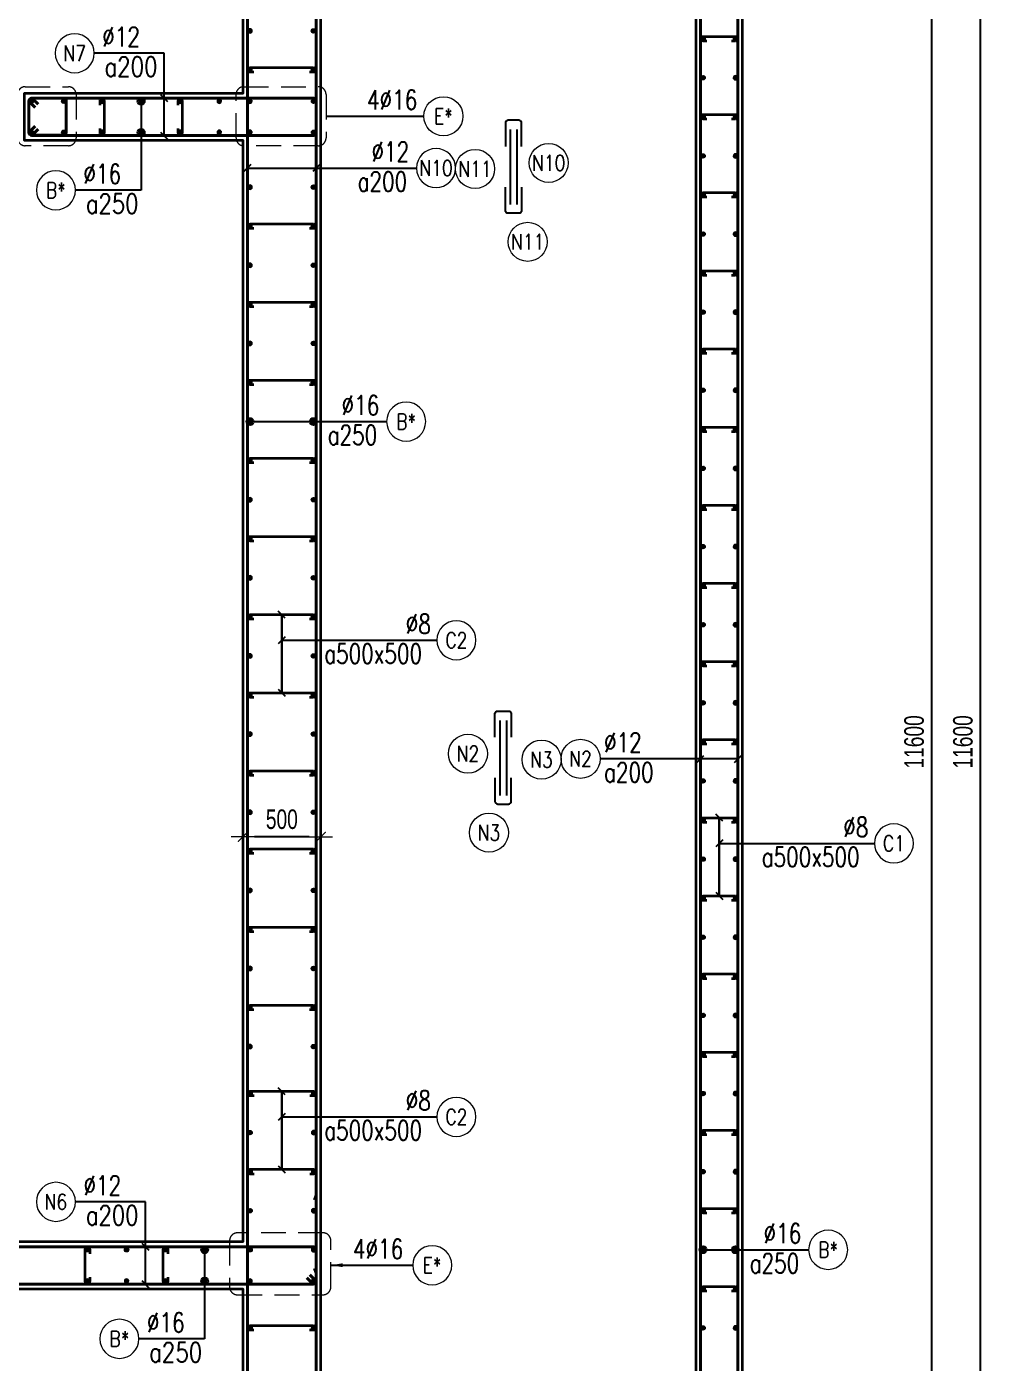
# Model space of a CAD drawing. Header units: millimetres. Extents: x 738475 to 1279438, y -34239 to 156422.
# Drawn here: x 1115494 to 1121675, y 99822 to 108375 of the extents above; entities that cross this region are included whole.
import ezdxf
from ezdxf.enums import TextEntityAlignment as Align

# ---------------------------------------------------------------- set-up
doc = ezdxf.new("R2010")
doc.units = ezdxf.units.MM
doc.header["$MEASUREMENT"] = 0
doc.linetypes.add('HIDDEN', pattern=[9.525, 6.35, -3.175])
doc.linetypes.add('HIDDEN2', pattern=[4.7625, 3.175, -1.5875])
doc.layers.get('0').update_dxf_attribs({"lineweight": 20})
doc.layers.get('Defpoints').update_dxf_attribs({"color": 151, "lineweight": 9})
doc.layers.add('Hidden', color=9, linetype='HIDDEN')
doc.layers.add('Ligature', color=1, linetype='Continuous')
for name, color, linetype, lineweight in [('KC-LEADER', 153, 'Continuous', 18), ('KC-THEP', 6, 'Continuous', 40), ('NDC_S_DIM', 1, 'Continuous', 15), ('NDC_S_HIDDEN', 8, 'HIDDEN2', 13), ('NDC_S_LEADER', 1, 'Continuous', 15), ('NDC_S_REBAR', 4, 'Continuous', 35), ('NDC_S_STIRRUP', 4, 'Continuous', 40), ('NDC_S_VN TEXT', 7, 'Continuous', 20), ('NDC_S_WALL', 6, 'Continuous', 35), ('OF_Core wall_1.2(2F)$0$NDC_S_WALL', 6, 'Continuous', 35)]:
    doc.layers.add(name, color=color, linetype=linetype, lineweight=lineweight)
doc.styles.add('NDC_DIM', font='', dxfattribs={"width": 0.75})
doc.styles.add('NDC_EN TXT', font='romans.shx', dxfattribs={"width": 0.8})
doc.styles.get('NDC_DIM').set_extended_font_data('Dotum')
doc.dimstyles.new('NDC_dim_25', dxfattribs={"dimscale": 25, "dimtxt": 2.5, "dimasz": 1.5, "dimexe": 1.5, "dimexo": 2.5, "dimgap": 1, "dimtad": 1, "dimdec": 0, "dimzin": 0, "dimdsep": 46, "dimtxsty": 'NDC_DIM', "dimblk": 'DIMMARK', "dimcen": 0.09, "dimdle": 1.2, "dimclrd": 1, "dimclre": 1, "dimclrt": 3, "dimadec": 0, "dimazin": 0, "dimtfac": 1, "dimtdec": 0, "dimtix": 1, "dimtofl": 0, "dimtmove": 0, "dimatfit": 3, "dimfxl": 6, "dimfxlon": 1, "dimtolj": 1, "dimtzin": 0, "dimarcsym": 0})
doc.dimstyles.new('NDC_dim_30', dxfattribs={"dimscale": 30, "dimtxt": 2.5, "dimasz": 1.5, "dimexe": 1.5, "dimexo": 2.5, "dimgap": 1, "dimtad": 1, "dimdec": 0, "dimzin": 0, "dimdsep": 46, "dimtxsty": 'NDC_DIM', "dimblk": 'DIMMARK', "dimcen": 0.09, "dimdle": 1.2, "dimclrd": 1, "dimclre": 1, "dimclrt": 3, "dimadec": 0, "dimazin": 0, "dimtfac": 1, "dimtdec": 0, "dimtix": 1, "dimtofl": 0, "dimtmove": 0, "dimatfit": 3, "dimfxl": 6, "dimfxlon": 1, "dimtolj": 1, "dimtzin": 0, "dimarcsym": 0})
doc.dimstyles.new('NDC_dim_50', dxfattribs={"dimscale": 50, "dimtxt": 2.5, "dimasz": 1.5, "dimexe": 1.5, "dimexo": 2.5, "dimgap": 1, "dimtad": 1, "dimdec": 0, "dimzin": 0, "dimdsep": 46, "dimtxsty": 'NDC_DIM', "dimblk": 'DIMMARK', "dimcen": 0.09, "dimdle": 1.2, "dimclrd": 1, "dimclre": 1, "dimclrt": 3, "dimadec": 0, "dimazin": 0, "dimtfac": 1, "dimtdec": 0, "dimtix": 1, "dimtofl": 0, "dimtmove": 0, "dimatfit": 3, "dimfxl": 6, "dimfxlon": 1, "dimtolj": 1, "dimtzin": 0, "dimarcsym": 0})

# ---------------------------------------------------------------- blocks, each defined once
blk = doc.blocks.new('THEP')
at = {"layer": 'KC-LEADER', "color": 6}
blk.add_circle((0, 0), 14, dxfattribs=at)
at = {"layer": 'KC-THEP'}
for p, q in [((-14, 0), (14, 0)), ((9.9, 9.9), (-9.9, -9.9)), ((-9.9, 9.9), (9.9, -9.9)), ((0, 14), (0, -14))]:
    blk.add_line(p, q, dxfattribs=at)
blk = doc.blocks.new('DIMMARK')
at = {"layer": 'NDC_S_DIM', "color": 1}
blk.add_line((-1.5, 0), (1, 0), dxfattribs=at)
at = {"layer": 'NDC_S_DIM', "color": 2, "const_width": 0.1}
blk.add_lwpolyline([(-0.42, -0.42), (0.42, 0.42)], dxfattribs=at)
blk = doc.blocks.new('*U13')
blk.add_circle((-2.5, 0), 2.5)
at = {"layer": 'NDC_S_VN TEXT', "color": 3, "style": 'NDC_EN TXT', "width": 0.75}
blk.add_attdef('DK1', (0.5, 0.85), '', height=2.5, dxfattribs=at)
at = {"layer": 'NDC_S_VN TEXT', "color": 7, "style": 'NDC_EN TXT', "width": 0.8}
blk.add_attdef('SH2', text='', height=2, dxfattribs=at).set_placement((-2.5, 0), align=Align.MIDDLE)
blk = doc.blocks.new('*U11')
blk.add_circle((-2.5, 0), 2.5)
at = {"layer": 'NDC_S_VN TEXT', "color": 3, "style": 'NDC_EN TXT', "width": 0.75}
for tag, p in [('DK1', (0.5, 0.85)), ('KC1', (0.5, -2.97))]:
    blk.add_attdef(tag, p, '', height=2.5, dxfattribs=at)
at = {"layer": 'NDC_S_VN TEXT', "color": 7, "style": 'NDC_EN TXT', "width": 0.8}
blk.add_attdef('SH2', text='', height=2, dxfattribs=at).set_placement((-2.5, 0), align=Align.MIDDLE)
blk = doc.blocks.new('*U12')
blk.add_circle((-2.5, 0), 2.5)
at = {"layer": 'NDC_S_VN TEXT', "color": 3, "style": 'NDC_EN TXT', "width": 0.75}
for tag, p in [('DK1', (0.5, 0.85)), ('KC1', (0.5, -2.97))]:
    blk.add_attdef(tag, p, '', height=2.5, dxfattribs=at)
at = {"layer": 'NDC_S_VN TEXT', "color": 7, "style": 'NDC_EN TXT', "width": 0.8}
blk.add_attdef('SH2', text='', height=2, dxfattribs=at).set_placement((-2.5, 0), align=Align.MIDDLE)
blk = doc.blocks.new('A$C7BC65A55')
at = {"layer": 'Ligature'}
for p, q in [((-15.2, 372, 0), (-15.2, 38.5, 0)), ((15.2, 372, 0), (15.2, 38.5, 0))]:
    blk.add_line(p, q, dxfattribs=at)
for points in [[(-36.2, 296.5), (-36.2, 400.9, -0.414214), (-24, 413.1), (24, 413.1, -0.414214), (36.2, 400.9), (36.2, 296.5)], [(-36.2, 116.5), (-36.2, 12.2, 0.414214), (-24, 0), (24, 0, 0.414214), (36.2, 12.2), (36.2, 116.5)]]:
    blk.add_lwpolyline(points, format="xyb", dxfattribs=at)
blk = doc.blocks.new('*U10')
blk.add_circle((2.5, 0), 2.5)
at = {"layer": 'NDC_S_VN TEXT', "color": 3, "style": 'NDC_EN TXT'}
for tag, width, p in [('DK2', 0.75, (-0.85, 0.85)), ('KC2', 0.8, (-0.85, -2.97))]:
    blk.add_attdef(tag, text='', height=2.5, dxfattribs=dict(at, width=width)).set_placement(p, align=Align.RIGHT)
at = {"layer": 'NDC_S_VN TEXT', "color": 7, "style": 'NDC_EN TXT', "width": 0.8}
blk.add_attdef('SH3', text='', height=2, dxfattribs=at).set_placement((2.5, 0), align=Align.MIDDLE)
blk = doc.blocks.new('*D1419')
at = {"layer": 'Defpoints', "color": 0, "transparency": 16777216}
for p in [(1116876.7, 103190.4), (1116876.7, 102466.3), (1117376.7, 102466.3)]:
    blk.add_point(p, dxfattribs=at)
at = {"layer": 'NDC_S_DIM', "color": 1, "lineweight": -2, "transparency": 16777216}
for p, q in [((1116876.7, 102890.4), (1116876.7, 103265.4)), ((1117376.7, 102890.4), (1117376.7, 103265.4)), ((1117301.7, 103190.4), (1116951.7, 103190.4))]:
    blk.add_line(p, q, dxfattribs=at)
at = {"layer": 'NDC_S_DIM', "color": 1, "lineweight": -2, "transparency": 16777216, "xscale": 75, "yscale": 75, "zscale": 75, "rotation": 180}
blk.add_blockref('DIMMARK', (1116876.7, 103190.4), dxfattribs=at)
at = {"layer": 'NDC_S_DIM', "color": 1, "lineweight": -2, "transparency": 16777216, "xscale": 75, "yscale": 75, "zscale": 75}
blk.add_blockref('DIMMARK', (1117376.7, 103190.4), dxfattribs=at)
at = {"layer": 'NDC_S_DIM', "color": 3, "transparency": 16777216, "insert": (1117126.7, 103303), "char_height": 125, "attachment_point": 5, "style": 'NDC_DIM'}
blk.add_mtext('\\A1;500', dxfattribs=at)
blk = doc.blocks.new('*U9')
blk.add_circle((2.5, 0), 2.5)
at = {"layer": 'NDC_S_VN TEXT', "color": 3, "style": 'NDC_EN TXT', "width": 0.75}
blk.add_attdef('DK2', text='', height=2.5, dxfattribs=at).set_placement((-0.85, 0.85), align=Align.RIGHT)
at = {"layer": 'NDC_S_VN TEXT', "color": 7, "style": 'NDC_EN TXT', "width": 0.8}
blk.add_attdef('SH3', text='', height=2, dxfattribs=at).set_placement((2.5, 0), align=Align.MIDDLE)
blk = doc.blocks.new('*U1411')
at = {"layer": 'NDC_S_REBAR'}
blk.add_lwpolyline([(-15, -75), (-15, -100, 1), (15, -100), (15, 100, 1), (-15, 100), (-15, 75)], format="xyb", dxfattribs=at)
blk = doc.blocks.new('*U1418')
at = {"layer": 'NDC_S_HIDDEN', "color": 0, "linetype": 'ByBlock', "lineweight": -2, "transparency": 16777216}
for p in [(0, 0), (500, 0)]:
    blk.add_blockref('*U1411', p, dxfattribs=at)
blk = doc.blocks.new('*D1445')
at = {"layer": 'Defpoints', "color": 0, "transparency": 16777216}
for p in [(1120076.5, 109598.4), (1121287.3, 109598.4), (1120076.5, 97998.4)]:
    blk.add_point(p, dxfattribs=at)
at = {"layer": 'NDC_S_DIM', "color": 1, "lineweight": -2, "transparency": 16777216}
for p, q in [((1120987.3, 109598.4), (1121362.3, 109598.4)), ((1121287.3, 98073.4), (1121287.3, 109523.4)), ((1120987.3, 97998.4), (1121362.3, 97998.4))]:
    blk.add_line(p, q, dxfattribs=at)
at = {"layer": 'NDC_S_DIM', "color": 1, "lineweight": -2, "transparency": 16777216, "xscale": 75, "yscale": 75, "zscale": 75}
for p, rotation in [((1121287.3, 109598.4), 90), ((1121287.3, 97998.4), 270)]:
    blk.add_blockref('DIMMARK', p, dxfattribs=dict(at, rotation=rotation))
at = {"layer": 'NDC_S_DIM', "color": 3, "transparency": 16777216, "insert": (1121174.7, 103798.4), "char_height": 125, "attachment_point": 5, "rotation": 90, "style": 'NDC_DIM'}
blk.add_mtext('\\A1;11600', dxfattribs=at)
blk = doc.blocks.new('*D1448')
at = {"layer": 'Defpoints', "color": 0, "ltscale": 200, "transparency": 16777216}
for p in [(1120076.5, 109598.4), (1121599.9, 109598.4), (1120076.5, 97998.6)]:
    blk.add_point(p, dxfattribs=at)
at = {"layer": 'NDC_S_DIM', "color": 1, "lineweight": -2, "ltscale": 200, "transparency": 16777216}
for p, q in [((1121299.9, 109598.4), (1121674.9, 109598.4)), ((1121599.9, 98073.6), (1121599.9, 109523.4)), ((1121299.9, 97998.6), (1121674.9, 97998.6))]:
    blk.add_line(p, q, dxfattribs=at)
at = {"layer": 'NDC_S_DIM', "color": 1, "lineweight": -2, "ltscale": 200, "transparency": 16777216, "xscale": 75, "yscale": 75, "zscale": 75}
for p, rotation in [((1121599.9, 109598.4), 90), ((1121599.9, 97998.6), 270)]:
    blk.add_blockref('DIMMARK', p, dxfattribs=dict(at, rotation=rotation))
at = {"layer": 'NDC_S_DIM', "color": 3, "ltscale": 200, "transparency": 16777216, "insert": (1121487.3, 103798.5), "char_height": 125, "attachment_point": 5, "rotation": 90, "style": 'NDC_DIM'}
blk.add_mtext('\\A1;11600', dxfattribs=at)

msp = doc.modelspace()

# ---------------------------------------------------------------- linework, layer by layer
for centre in [(1118835.023, 107503.361), (1118364.054, 107465.201), (1118700.575, 106998.358), (1118318.424, 103723.029), (1118789.393, 103684.869), (1118452.872, 103218.026)]:
    msp.add_circle(centre, 125)
at = {"layer": 'NDC_S_HIDDEN', "ltscale": 50}
for points in [[(1115484.248, 107991.006), (1115760.091, 107991.006, -0.41421356), (1115810.091, 107941.006), (1115810.091, 107663.457, -0.41421356), (1115760.091, 107613.457), (1115484.248, 107613.457, -0.41421356), (1115434.248, 107663.457), (1115434.248, 107941.006, -0.41421356)], [(1116883.449, 107991.006), (1117360.091, 107991.006, -0.41421356), (1117410.091, 107941.006), (1117410.091, 107663.457, -0.41421356), (1117360.091, 107613.457), (1116883.449, 107613.457, -0.41421356), (1116833.449, 107663.457), (1116833.449, 107941.006, -0.41421356)], [(1117390.507, 100656.754), (1116842.408, 100656.754, 0.41421356), (1116792.408, 100606.754), (1116792.408, 100310.634, 0.41421356), (1116842.408, 100260.634), (1117390.507, 100260.634, 0.41421356), (1117440.507, 100310.634), (1117440.507, 100606.754, 0.41421356)]]:
    msp.add_lwpolyline(points, format="xyb", close=True, dxfattribs=at)
at = {"layer": 'NDC_S_REBAR'}
for points in [[(1119848.212, 108283.363), (1119823.212, 108283.363, -1), (1119823.212, 108313.363), (1120030.236, 108313.363, -1), (1120030.236, 108283.363), (1120005.236, 108283.363)], [(1116948.212, 108083.363), (1116923.212, 108083.363, -1), (1116923.212, 108113.363), (1117328.68, 108113.363, -1), (1117328.68, 108083.363), (1117303.68, 108083.363)], [(1119848.212, 107783.363), (1119823.212, 107783.363, -1), (1119823.212, 107813.363), (1120030.236, 107813.363, -1), (1120030.236, 107783.363), (1120005.236, 107783.363)], [(1119848.212, 107283.363), (1119823.212, 107283.363, -1), (1119823.212, 107313.363), (1120030.236, 107313.363, -1), (1120030.236, 107283.363), (1120005.236, 107283.363)], [(1116948.212, 107083.363), (1116923.212, 107083.363, -1), (1116923.212, 107113.363), (1117328.68, 107113.363, -1), (1117328.68, 107083.363), (1117303.68, 107083.363)], [(1119848.212, 106783.363), (1119823.212, 106783.363, -1), (1119823.212, 106813.363), (1120030.236, 106813.363, -1), (1120030.236, 106783.363), (1120005.236, 106783.363)], [(1116948.212, 106583.363), (1116923.212, 106583.363, -1), (1116923.212, 106613.363), (1117328.68, 106613.363, -1), (1117328.68, 106583.363), (1117303.68, 106583.363)], [(1119848.212, 106283.363), (1119823.212, 106283.363, -1), (1119823.212, 106313.363), (1120030.236, 106313.363, -1), (1120030.236, 106283.363), (1120005.236, 106283.363)], [(1116948.212, 106083.363), (1116923.212, 106083.363, -1), (1116923.212, 106113.363), (1117328.68, 106113.363, -1), (1117328.68, 106083.363), (1117303.68, 106083.363)], [(1119848.212, 105783.363), (1119823.212, 105783.363, -1), (1119823.212, 105813.363), (1120030.236, 105813.363, -1), (1120030.236, 105783.363), (1120005.236, 105783.363)], [(1116948.212, 105583.363), (1116923.212, 105583.363, -1), (1116923.212, 105613.363), (1117328.68, 105613.363, -1), (1117328.68, 105583.363), (1117303.68, 105583.363)], [(1119848.212, 105283.363), (1119823.212, 105283.363, -1), (1119823.212, 105313.363), (1120030.236, 105313.363, -1), (1120030.236, 105283.363), (1120005.236, 105283.363)], [(1116948.212, 105083.363), (1116923.212, 105083.363, -1), (1116923.212, 105113.363), (1117328.68, 105113.363, -1), (1117328.68, 105083.363), (1117303.68, 105083.363)], [(1119848.212, 104783.363), (1119823.212, 104783.363, -1), (1119823.212, 104813.363), (1120030.236, 104813.363, -1), (1120030.236, 104783.363), (1120005.236, 104783.363)], [(1116948.212, 104583.363), (1116923.212, 104583.363, -1), (1116923.212, 104613.363), (1117328.68, 104613.363, -1), (1117328.68, 104583.363), (1117303.68, 104583.363)], [(1119848.212, 104283.363), (1119823.212, 104283.363, -1), (1119823.212, 104313.363), (1120030.236, 104313.363, -1), (1120030.236, 104283.363), (1120005.236, 104283.363)], [(1116948.212, 104083.363), (1116923.212, 104083.363, -1), (1116923.212, 104113.363), (1117328.68, 104113.363, -1), (1117328.68, 104083.363), (1117303.68, 104083.363)], [(1119848.212, 103783.363), (1119823.212, 103783.363, -1), (1119823.212, 103813.363), (1120030.236, 103813.363, -1), (1120030.236, 103783.363), (1120005.236, 103783.363)], [(1116948.212, 103583.363), (1116923.212, 103583.363, -1), (1116923.212, 103613.363), (1117328.68, 103613.363, -1), (1117328.68, 103583.363), (1117303.68, 103583.363)], [(1119848.212, 103283.363), (1119823.212, 103283.363, -1), (1119823.212, 103313.363), (1120030.236, 103313.363, -1), (1120030.236, 103283.363), (1120005.236, 103283.363)], [(1116948.212, 103083.363), (1116923.212, 103083.363, -1), (1116923.212, 103113.363), (1117328.68, 103113.363, -1), (1117328.68, 103083.363), (1117303.68, 103083.363)], [(1119848.212, 102783.363), (1119823.212, 102783.363, -1), (1119823.212, 102813.363), (1120030.236, 102813.363, -1), (1120030.236, 102783.363), (1120005.236, 102783.363)], [(1116948.212, 102583.363), (1116923.212, 102583.363, -1), (1116923.212, 102613.363), (1117328.68, 102613.363, -1), (1117328.68, 102583.363), (1117303.68, 102583.363)], [(1119848.212, 102283.363), (1119823.212, 102283.363, -1), (1119823.212, 102313.363), (1120030.236, 102313.363, -1), (1120030.236, 102283.363), (1120005.236, 102283.363)], [(1116948.212, 102083.363), (1116923.212, 102083.363, -1), (1116923.212, 102113.363), (1117328.68, 102113.363, -1), (1117328.68, 102083.363), (1117303.68, 102083.363)], [(1119848.212, 101783.363), (1119823.212, 101783.363, -1), (1119823.212, 101813.363), (1120030.236, 101813.363, -1), (1120030.236, 101783.363), (1120005.236, 101783.363)], [(1116949.767, 101533.363), (1116924.767, 101533.363, -1), (1116924.767, 101563.363), (1117330.236, 101563.363, -1), (1117330.236, 101533.363), (1117305.236, 101533.363)], [(1119848.212, 101283.363), (1119823.212, 101283.363, -1), (1119823.212, 101313.363), (1120030.236, 101313.363, -1), (1120030.236, 101283.363), (1120005.236, 101283.363)], [(1116949.767, 101033.363), (1116924.767, 101033.363, -1), (1116924.767, 101063.363), (1117330.236, 101063.363, -1), (1117330.236, 101033.363), (1117305.236, 101033.363)], [(1119848.212, 100783.363), (1119823.212, 100783.363, -1), (1119823.212, 100813.363), (1120030.236, 100813.363, -1), (1120030.236, 100783.363), (1120005.236, 100783.363)], [(1115897.642, 100373.363), (1115897.642, 100348.363, -1), (1115867.642, 100348.363), (1115867.642, 100548.363, -1), (1115897.642, 100548.363), (1115897.642, 100523.363)], [(1116397.642, 100373.363), (1116397.642, 100348.363, -1), (1116367.642, 100348.363), (1116367.642, 100548.363, -1), (1116397.642, 100548.363), (1116397.642, 100523.363)], [(1119848.212, 100283.363), (1119823.212, 100283.363, -1), (1119823.212, 100313.363), (1120030.236, 100313.363, -1), (1120030.236, 100283.363), (1120005.236, 100283.363)], [(1116948.212, 100033.363), (1116923.212, 100033.363, -1), (1116923.212, 100063.363), (1117328.68, 100063.363, -1), (1117328.68, 100033.363), (1117303.68, 100033.363)]]:
    msp.add_lwpolyline(points, format="xyb", dxfattribs=at)
at = {"layer": 'NDC_S_STIRRUP'}
for points in [[(1117336.724, 100429.714), (1117346.724, 100399.714), (1117346.724, 109948.363, 0.41421356), (1117326.724, 109968.363), (1116926.724, 109968.363, 0.41421356), (1116906.724, 109948.363), (1116906.724, 106699.038), (1116906.724, 106699.038)], [(1120006.724, 97688.363), (1120046.724, 97648.363, -0.41421356), (1120026.724, 97628.363), (1119826.724, 97628.363, -0.41421356), (1119806.724, 97648.363), (1119806.724, 109948.363, -0.41421356), (1119826.724, 109968.363), (1120026.724, 109968.363, -0.41421356), (1120046.724, 109948.363), (1120046.724, 97648.363, -0.41421356), (1120026.724, 97628.363), (1119986.724, 97668.363)], [(1115566.724, 107718.363), (1115526.724, 107678.363, -0.41421356), (1115506.724, 107698.363), (1115506.724, 107898.363, -0.41421356), (1115526.724, 107918.363), (1117326.724, 107918.363, -0.41421356), (1117346.724, 107898.363), (1117346.724, 107698.363, -0.41435759), (1117326.724, 107678.363), (1115526.724, 107678.363, -0.41421356), (1115506.724, 107698.363), (1115546.724, 107738.363)], [(1115546.724, 107858.363), (1115506.724, 107898.363, -0.41421356), (1115526.724, 107918.363), (1115726.724, 107918.363, -0.41421356), (1115746.724, 107898.363), (1115746.724, 107700.577, -0.41421356), (1115726.724, 107680.577), (1115526.724, 107680.577, -0.41421356), (1115506.724, 107700.577), (1115506.724, 107898.363, -0.41421356), (1115526.724, 107918.363), (1115566.724, 107878.363)], [(1116906.724, 107198.363), (1116906.724, 107198.363), (1116906.724, 97648.363, 0.41421356), (1116926.724, 97628.363), (1117326.724, 97628.363, 0.41421356), (1117346.724, 97648.363), (1117346.724, 100899.038), (1117336.724, 100869.038)], [(1117286.724, 100368.363), (1117326.724, 100328.363, 0.41421356), (1117346.724, 100348.363), (1117346.724, 100548.363, 0.41421356), (1117326.724, 100568.363), (1113825.924, 100568.363, 0.41421356), (1113805.924, 100548.363), (1113805.924, 100348.363, 0.41435759), (1113825.924, 100328.363), (1117326.724, 100328.363, 0.41421356), (1117346.724, 100348.363), (1117306.724, 100388.363)]]:
    msp.add_lwpolyline(points, format="xyb", dxfattribs=at)
at = {"layer": 'NDC_S_WALL'}
for points in [[(1116876.724, 109498.363), (1116876.724, 107948.363), (1115476.724, 107948.363), (1115476.724, 107648.363), (1116876.724, 107648.363), (1116876.724, 100598.363), (1114076.724, 100598.363), (1114076.724, 109998.363)], [(1119776.724, 109698.363), (1119776.724, 97898.363), (1119126.724, 97898.363), (1119126.724, 97598.363), (1120076.724, 97598.363), (1120076.724, 109998.363)], [(1114076.724, 100298.363), (1116876.724, 100298.363), (1116876.724, 98098.363), (1115877.894, 98098.363), (1115877.894, 97598.363), (1118026.724, 97598.363), (1118026.724, 97898.363), (1117376.724, 97898.363), (1117376.724, 109698.363)]]:
    msp.add_lwpolyline(points, dxfattribs=at)
at = {"layer": 'OF_Core wall_1.2(2F)$0$NDC_S_WALL', "ltscale": 200}
msp.add_line((1116876.724, 107948.363), (1116876.724, 107948.363), dxfattribs=at)
for points in [[(1116876.724, 107648.363), (1116876.724, 107648.363)], [(1116876.724, 100598.363), (1116876.724, 100598.363)]]:
    msp.add_lwpolyline(points, dxfattribs=at)

# ---------------------------------------------------------------- block references
at = {"layer": 'Hidden', "yscale": 1.44, "zscale": 1.44}
for p, xscale in [((1118609.943, 107181.08, 0.03), -1.44), ((1118543.504, 103400.748, 0.03), 1.44)]:
    msp.add_blockref('A$C7BC65A55', p, dxfattribs=dict(at, xscale=xscale))
at = {"layer": 'KC-THEP', "xscale": -1}
for p, rotation in [((1116923.212, 108348.363), 350.3314355636191), ((1120030.236, 108298.363), 170.331435563619), ((1116923.212, 108098.363), 350.3314355636191), ((1120030.236, 108048.363), 170.331435563619), ((1115523.212, 107897.937), 350.3314355636191), ((1115975.924, 107898.363), 350.3314355636191), ((1116225.924, 107898.363), 350.3314355636191), ((1116475.924, 107898.363), 350.3314355636191), ((1116725.924, 107898.363), 350.3314355636191), ((1116922.412, 107897.937), 350.3314355636191), ((1120030.236, 107798.363), 170.331435563619), ((1115523.212, 107699.347), 350.3314355636191), ((1115975.924, 107699.774), 350.3314355636191), ((1116225.924, 107699.774), 350.3314355636191), ((1116475.924, 107699.774), 350.3314355636191), ((1116725.924, 107699.774), 350.3314355636191), ((1116922.412, 107699.347), 350.3314355636191), ((1120030.236, 107548.363), 170.331435563619), ((1116923.212, 107348.363), 350.3314355636191), ((1120030.236, 107298.363), 170.331435563619), ((1116923.212, 107098.363), 350.3314355636191), ((1120030.236, 107048.363), 170.331435563619), ((1116923.212, 106848.363), 350.3314355636191), ((1120030.236, 106798.363), 170.331435563619), ((1116923.212, 106598.363), 350.3314355636191), ((1120030.236, 106548.363), 170.331435563619), ((1116923.212, 106348.363), 350.3314355636191), ((1120030.236, 106298.363), 170.331435563619), ((1116923.212, 106098.363), 350.3314355636191), ((1120030.236, 106048.363), 170.331435563619), ((1116923.212, 105848.363), 350.3314355636191), ((1120030.236, 105798.363), 170.331435563619), ((1116923.212, 105598.363), 350.3314355636191), ((1120030.236, 105548.363), 170.331435563619), ((1116923.212, 105348.363), 350.3314355636191), ((1120030.236, 105298.363), 170.331435563619), ((1116923.212, 105098.363), 350.3314355636191), ((1120030.236, 105048.363), 170.331435563619), ((1116923.212, 104848.363), 350.3314355636191), ((1120030.236, 104798.363), 170.331435563619), ((1116923.212, 104598.363), 350.3314355636191), ((1120030.236, 104548.363), 170.331435563619), ((1116923.212, 104348.363), 350.3314355636191), ((1120030.236, 104298.363), 170.331435563619), ((1116923.212, 104098.363), 350.3314355636191), ((1120030.236, 104048.363), 170.331435563619), ((1116923.212, 103848.363), 350.3314355636191), ((1120030.236, 103798.363), 170.331435563619), ((1116923.212, 103598.363), 350.3314355636191), ((1120030.236, 103548.363), 170.331435563619), ((1116923.212, 103348.363), 350.3314355636191), ((1120030.236, 103298.363), 170.331435563619), ((1116923.212, 103098.363), 350.3314355636191), ((1120030.236, 103048.363), 170.331435563619), ((1116923.212, 102848.363), 350.3314355636191), ((1120030.236, 102798.363), 170.331435563619), ((1116923.212, 102598.363), 350.3314355636191), ((1120030.236, 102548.363), 170.331435563619), ((1116923.212, 102348.363), 350.3314355636191), ((1120030.236, 102298.363), 170.331435563619), ((1116923.212, 102098.363), 350.3314355636191), ((1120030.236, 102048.363), 170.331435563619), ((1116923.212, 101848.363), 350.3314355636191), ((1120030.236, 101798.363), 170.331435563619), ((1117330.236, 101548.363), 170.331435563619), ((1120030.236, 101548.363), 170.331435563619), ((1117330.236, 101298.363), 170.331435563619), ((1120030.236, 101298.363), 170.331435563619), ((1117330.236, 101048.363), 170.331435563619), ((1120030.236, 101048.363), 170.331435563619), ((1117330.236, 100798.363), 170.331435563619), ((1120030.236, 100798.363), 170.331435563619), ((1117330.236, 100548.363), 170.331435563619), ((1120030.236, 100548.363), 170.331435563619), ((1115882.642, 100348.363), 350.3314355636191), ((1116132.642, 100348.363), 350.3314355636191), ((1116382.642, 100348.363), 350.3314355636191), ((1116632.642, 100348.363), 350.3314355636191), ((1116923.212, 100348.363), 350.3314355636191), ((1120030.236, 100298.363), 170.331435563619), ((1117328.68, 100048.363), 170.331435563619), ((1120030.236, 100048.363), 170.331435563619)]:
    msp.add_blockref('THEP', p, dxfattribs=dict(at, rotation=rotation))
at = {"layer": 'KC-THEP'}
for p, rotation in [((1117328.68, 108348.363), 9.66856443638085), ((1119823.212, 108298.363), 189.6685644363809), ((1117328.68, 108098.363), 9.66856443638085), ((1119823.212, 108048.363), 189.6685644363809), ((1115730.236, 107897.937), 9.668564436380926), ((1117330.236, 107897.937), 9.668564436380926), ((1119823.212, 107798.363), 189.6685644363809), ((1115730.236, 107699.347), 9.668564436380926), ((1117330.236, 107699.347), 9.668564436380926), ((1119823.212, 107548.363), 189.6685644363809), ((1117328.68, 107348.363), 9.66856443638085), ((1119823.212, 107298.363), 189.6685644363809), ((1117328.68, 107098.363), 9.66856443638085), ((1119823.212, 107048.363), 189.6685644363809), ((1117328.68, 106848.363), 9.66856443638085), ((1119823.212, 106798.363), 189.6685644363809), ((1117328.68, 106598.363), 9.66856443638085), ((1119823.212, 106548.363), 189.6685644363809), ((1117328.68, 106348.363), 9.66856443638085), ((1119823.212, 106298.363), 189.6685644363809), ((1117328.68, 106098.363), 9.66856443638085), ((1119823.212, 106048.363), 189.6685644363809), ((1117328.68, 105848.363), 9.66856443638085), ((1119823.212, 105798.363), 189.6685644363809), ((1117328.68, 105598.363), 9.66856443638085), ((1119823.212, 105548.363), 189.6685644363809), ((1117328.68, 105348.363), 9.66856443638085), ((1119823.212, 105298.363), 189.6685644363809), ((1117328.68, 105098.363), 9.66856443638085), ((1119823.212, 105048.363), 189.6685644363809), ((1117328.68, 104848.363), 9.66856443638085), ((1119823.212, 104798.363), 189.6685644363809), ((1117328.68, 104598.363), 9.66856443638085), ((1119823.212, 104548.363), 189.6685644363809), ((1117328.68, 104348.363), 9.66856443638085), ((1119823.212, 104298.363), 189.6685644363809), ((1117328.68, 104098.363), 9.66856443638085), ((1119823.212, 104048.363), 189.6685644363809), ((1117328.68, 103848.363), 9.66856443638085), ((1119823.212, 103798.363), 189.6685644363809), ((1117328.68, 103598.363), 9.66856443638085), ((1119823.212, 103548.363), 189.6685644363809), ((1117328.68, 103348.363), 9.66856443638085), ((1119823.212, 103298.363), 189.6685644363809), ((1117328.68, 103098.363), 9.66856443638085), ((1119823.212, 103048.363), 189.6685644363809), ((1117328.68, 102848.363), 9.66856443638085), ((1119823.212, 102798.363), 189.6685644363809), ((1117328.68, 102598.363), 9.66856443638085), ((1119823.212, 102548.363), 189.6685644363809), ((1117328.68, 102348.363), 9.66856443638085), ((1119823.212, 102298.363), 189.6685644363809), ((1117328.68, 102098.363), 9.66856443638085), ((1119823.212, 102048.363), 189.6685644363809), ((1117328.68, 101848.363), 9.66856443638085), ((1119823.212, 101798.363), 189.6685644363809), ((1116923.212, 101548.363), 189.6685644363809), ((1119823.212, 101548.363), 189.6685644363809), ((1116923.212, 101298.363), 189.6685644363809), ((1119823.212, 101298.363), 189.6685644363809), ((1116923.212, 101048.363), 189.6685644363809), ((1119823.212, 101048.363), 189.6685644363809), ((1116923.212, 100798.363), 189.6685644363809), ((1119823.212, 100798.363), 189.6685644363809), ((1115882.642, 100548.363), 189.6685644363809), ((1116132.642, 100548.363), 189.6685644363809), ((1116382.642, 100548.363), 189.6685644363809), ((1116632.642, 100548.363), 189.6685644363809), ((1116923.212, 100548.363), 189.6685644363809), ((1119823.212, 100548.363), 189.6685644363809), ((1117330.236, 100348.363), 9.66856443638095), ((1119823.212, 100298.363), 189.6685644363809), ((1116923.212, 100048.363), 189.6685644363809), ((1119823.212, 100048.363), 189.6685644363809)]:
    msp.add_blockref('THEP', p, dxfattribs=dict(at, rotation=rotation))
at = {"layer": 'NDC_S_HIDDEN'}
msp.add_blockref('*U1418', (1115975.924, 107798.363), dxfattribs=at)
at = {"layer": 'NDC_S_VN TEXT'}
ref = msp.add_blockref('*U10', (1115925.821, 108205.211), dxfattribs=dict(at, xscale=-50, yscale=50, zscale=50))
ref.add_attrib('SH3', 'N7', dxfattribs={"color": 7, "height": 100, "style": 'NDC_EN TXT', "width": 0.8}).set_placement((1115800.821, 108205.211), align=Align.MIDDLE)
ref.add_attrib('DK2', '%%C12', dxfattribs={"color": 3, "height": 125, "style": 'NDC_EN TXT', "width": 0.75}).set_placement((1116218.321, 108247.486), align=Align.RIGHT)
ref.add_attrib('KC2', 'a200', dxfattribs={"color": 3, "height": 125, "style": 'NDC_EN TXT', "width": 0.8}).set_placement((1116330.226, 108056.584), align=Align.RIGHT)
at = {"layer": 'NDC_S_VN TEXT', "xscale": 50, "yscale": 50, "zscale": 50}
for name, p, values in [('*U9', (1118036.319, 107802.232), {'SH3': 'E*', 'DK2': '4%%C16'}), ('*U11', (1119164.336, 103690.037), {'SH2': 'N2', 'DK1': '%%C12', 'KC1': 'a200'})]:
    msp.add_blockref(name, p, dxfattribs=at).add_auto_attribs(values)
at = {"layer": 'NDC_S_VN TEXT'}
ref = msp.add_blockref('*U11', (1117989.111, 107470.369), dxfattribs=dict(at, xscale=-50, yscale=50, zscale=50))
ref.add_attrib('SH2', 'N10', dxfattribs={"color": 7, "height": 100, "style": 'NDC_EN TXT', "width": 0.8}).set_placement((1118114.111, 107470.369), align=Align.MIDDLE)
ref.add_attrib('DK1', '%%C12', (1117700.719, 107512.645), dxfattribs={"color": 3, "height": 125, "style": 'NDC_EN TXT', "width": 0.75})
ref.add_attrib('KC1', 'a200', (1117611.433, 107321.742), dxfattribs={"color": 3, "height": 125, "style": 'NDC_EN TXT', "width": 0.75})
ref = msp.add_blockref('*U10', (1115805.312, 107328.651), dxfattribs=dict(at, xscale=-50, yscale=50, zscale=50))
ref.add_attrib('SH3', 'B*', dxfattribs={"color": 7, "height": 100, "style": 'NDC_EN TXT', "width": 0.8}).set_placement((1115680.312, 107328.651), align=Align.MIDDLE)
ref.add_attrib('DK2', '%%C16', dxfattribs={"color": 3, "height": 125, "style": 'NDC_EN TXT', "width": 0.75}).set_placement((1116097.812, 107370.926), align=Align.RIGHT)
ref.add_attrib('KC2', 'a250', dxfattribs={"color": 3, "height": 125, "style": 'NDC_EN TXT', "width": 0.8}).set_placement((1116209.717, 107180.023), align=Align.RIGHT)
ref = msp.add_blockref('*U11', (1117797.627, 105848.363), dxfattribs=dict(at, xscale=-50, yscale=50, zscale=50))
ref.add_attrib('SH2', 'B*', dxfattribs={"color": 7, "height": 100, "style": 'NDC_EN TXT', "width": 0.8}).set_placement((1117922.627, 105848.363), align=Align.MIDDLE)
ref.add_attrib('DK1', '%%C16', (1117509.234, 105890.638), dxfattribs={"color": 3, "height": 125, "style": 'NDC_EN TXT', "width": 0.75})
ref.add_attrib('KC1', 'a250', (1117419.949, 105699.736), dxfattribs={"color": 3, "height": 125, "style": 'NDC_EN TXT', "width": 0.75})
ref = msp.add_blockref('*U12', (1118119.259, 104449.001), dxfattribs=dict(at, xscale=-50, yscale=50, zscale=50))
ref.add_attrib('SH2', 'C2', dxfattribs={"color": 7, "height": 100, "style": 'NDC_EN TXT', "width": 0.8}).set_placement((1118244.259, 104449.001), align=Align.MIDDLE)
ref.add_attrib('DK1', '%%c8', (1117920.152, 104491.277), dxfattribs={"color": 3, "height": 125, "style": 'NDC_EN TXT', "width": 0.75})
ref.add_attrib('KC1', 'a500x500', (1117397.831, 104300.374), dxfattribs={"color": 3, "height": 125, "style": 'NDC_EN TXT', "width": 0.75})
ref = msp.add_blockref('*U12', (1120920.037, 103149.001), dxfattribs=dict(at, xscale=-50, yscale=50, zscale=50))
ref.add_attrib('SH2', 'C1', dxfattribs={"color": 7, "height": 100, "style": 'NDC_EN TXT', "width": 0.8}).set_placement((1121045.037, 103149.001), align=Align.MIDDLE)
ref.add_attrib('DK1', '%%c8', (1120720.93, 103191.277), dxfattribs={"color": 3, "height": 125, "style": 'NDC_EN TXT', "width": 0.75})
ref.add_attrib('KC1', 'a500x500', (1120198.608, 103000.374), dxfattribs={"color": 3, "height": 125, "style": 'NDC_EN TXT', "width": 0.75})
ref = msp.add_blockref('*U12', (1118119.259, 101399.001), dxfattribs=dict(at, xscale=-50, yscale=50, zscale=50))
ref.add_attrib('SH2', 'C2', dxfattribs={"color": 7, "height": 100, "style": 'NDC_EN TXT', "width": 0.8}).set_placement((1118244.259, 101399.001), align=Align.MIDDLE)
ref.add_attrib('DK1', '%%c8', (1117920.152, 101441.277), dxfattribs={"color": 3, "height": 125, "style": 'NDC_EN TXT', "width": 0.75})
ref.add_attrib('KC1', 'a500x500', (1117397.831, 101250.374), dxfattribs={"color": 3, "height": 125, "style": 'NDC_EN TXT', "width": 0.75})
ref = msp.add_blockref('*U10', (1115805.645, 100855.211), dxfattribs=dict(at, xscale=-50, yscale=50, zscale=50))
ref.add_attrib('SH3', 'N6', dxfattribs={"color": 7, "height": 100, "style": 'NDC_EN TXT', "width": 0.8}).set_placement((1115680.645, 100855.211), align=Align.MIDDLE)
ref.add_attrib('DK2', '%%C12', dxfattribs={"color": 3, "height": 125, "style": 'NDC_EN TXT', "width": 0.75}).set_placement((1116098.145, 100897.486), align=Align.RIGHT)
ref.add_attrib('KC2', 'a200', dxfattribs={"color": 3, "height": 125, "style": 'NDC_EN TXT', "width": 0.8}).set_placement((1116210.049, 100706.584), align=Align.RIGHT)
ref = msp.add_blockref('*U11', (1120499.183, 100548.363), dxfattribs=dict(at, xscale=-50, yscale=50, zscale=50))
ref.add_attrib('SH2', 'B*', dxfattribs={"color": 7, "height": 100, "style": 'NDC_EN TXT', "width": 0.8}).set_placement((1120624.183, 100548.363), align=Align.MIDDLE)
ref.add_attrib('DK1', '%%C16', (1120210.79, 100590.638), dxfattribs={"color": 3, "height": 125, "style": 'NDC_EN TXT', "width": 0.75})
ref.add_attrib('KC1', 'a250', (1120121.504, 100399.736), dxfattribs={"color": 3, "height": 125, "style": 'NDC_EN TXT', "width": 0.75})
ref = msp.add_blockref('*U13', (1117964.42, 100449.61), dxfattribs=dict(at, xscale=-50, yscale=50, zscale=50))
ref.add_attrib('SH2', 'E*', dxfattribs={"color": 7, "height": 100, "style": 'NDC_EN TXT', "width": 0.8}).set_placement((1118089.42, 100449.61), align=Align.MIDDLE)
ref.add_attrib('DK1', '4%%C16', (1117582.277, 100491.885), dxfattribs={"color": 3, "height": 125, "style": 'NDC_EN TXT', "width": 0.75})
ref = msp.add_blockref('*U10', (1116212.031, 99978.651), dxfattribs=dict(at, xscale=-50, yscale=50, zscale=50))
ref.add_attrib('SH3', 'B*', dxfattribs={"color": 7, "height": 100, "style": 'NDC_EN TXT', "width": 0.8}).set_placement((1116087.031, 99978.651), align=Align.MIDDLE)
ref.add_attrib('DK2', '%%C16', dxfattribs={"color": 3, "height": 125, "style": 'NDC_EN TXT', "width": 0.75}).set_placement((1116504.531, 100020.926), align=Align.RIGHT)
ref.add_attrib('KC2', 'a250', dxfattribs={"color": 3, "height": 125, "style": 'NDC_EN TXT', "width": 0.8}).set_placement((1116616.435, 99830.023), align=Align.RIGHT)

# ---------------------------------------------------------------- texts
at = {"layer": 'NDC_S_VN TEXT', "color": 7, "style": 'NDC_EN TXT', "width": 0.8}
for tag, p in [('N11', (1118364.054, 107465.201)), ('N10', (1118835.023, 107503.361)), ('N11', (1118700.575, 106998.358)), ('N2', (1118318.424, 103723.029)), ('N3', (1118789.393, 103684.869)), ('N3', (1118452.872, 103218.026))]:
    msp.add_attdef(tag, text='3', height=100, dxfattribs=at).set_placement(p, align=Align.MIDDLE)

# ---------------------------------------------------------------- dimensions: what is measured, and where the dimension line sits
at = {"layer": 'NDC_S_DIM'}
for base, p1, p2, angle, picture, middle in [((1121287.273, 109598.363), (1120076.523, 97998.363), (1120076.523, 109598.363), 90, '*D1445', (1121174.688, 103798.363)), ((1116876.724, 103190.397), (1117376.724, 102466.287), (1116876.724, 102466.287), 180, '*D1419', (1117126.724, 103302.982))]:
    dim = msp.add_linear_dim(base=base, p1=p1, p2=p2, angle=angle, dimstyle='NDC_dim_50', override={"dimtmove": 1}, dxfattribs=at)
    dim.commit()
    dim.dimension.update_dxf_attribs({"geometry": picture, "text_midpoint": middle})
at = {"layer": 'NDC_S_DIM', "ltscale": 200}
dim = msp.add_linear_dim(base=(1121599.869, 109598.363), p1=(1120076.523, 97998.617), p2=(1120076.523, 109598.363), angle=90, dimstyle='NDC_dim_50', override={"dimtmove": 1}, dxfattribs=at)
dim.commit()
dim.dimension.update_dxf_attribs({"geometry": '*D1448', "text_midpoint": (1121487.284, 103798.49)})

# ---------------------------------------------------------------- leaders
at = {"layer": 'NDC_S_LEADER'}
for points, dimstyle, override in [([(1116373.256, 107678.363), (1116373.256, 108205.03), (1115925.821, 108205.03)], 'NDC_dim_30', {"dimgap": 1, "dimtad": 0, "dimldrblk": 'Oblique'}), ([(1116373.256, 107918.363), (1116373.256, 108205.03), (1115925.821, 108205.03)], 'NDC_dim_30', {"dimtad": 0, "dimldrblk": 'Oblique'}), ([(1116225.924, 107898.363), (1116225.924, 107328.47), (1115805.313, 107328.47)], 'NDC_dim_30', {"dimgap": 1, "dimtad": 0, "dimldrblk": 'Origin'}), ([(1117410.091, 107802.232), (1118036.319, 107802.232)], 'NDC_dim_25', {"dimgap": 1, "dimtad": 0}), ([(1116225.924, 107698.363), (1116225.924, 107328.47), (1115805.313, 107328.47)], 'NDC_dim_30', {"dimgap": 1, "dimtad": 0, "dimldrblk": 'Origin'}), ([(1116906.724, 107470.188), (1117989.112, 107470.188)], 'NDC_dim_30', {"dimtad": 0, "dimldrblk": 'Oblique'}), ([(1117346.724, 107470.188), (1117989.112, 107470.188)], 'NDC_dim_30', {"dimtad": 0, "dimldrblk": 'Oblique'}), ([(1116923.212, 105848.363), (1117797.627, 105848.363)], 'NDC_dim_30', {"dimtad": 0, "dimldrblk": 'Origin'}), ([(1117328.68, 105848.363), (1117797.627, 105848.363)], 'NDC_dim_30', {"dimtad": 0, "dimldrblk": 'Origin'}), ([(1117125.946, 104613.363), (1117125.946, 104113.363)], 'NDC_dim_30', {"dimtad": 0, "dimldrblk": 'Oblique'}), ([(1117125.946, 104113.363), (1117125.946, 104613.363)], 'NDC_dim_30', {"dimtad": 0, "dimldrblk": 'Oblique'}), ([(1117125.946, 104449.001), (1118119.259, 104449.001)], 'NDC_dim_30', {"dimtad": 0, "dimldrblk": 'Oblique'}), ([(1120046.724, 103689.856), (1119164.336, 103689.856)], 'NDC_dim_30', {"dimtad": 0, "dimldrblk": 'Oblique'}), ([(1119806.724, 103689.856), (1119164.336, 103689.856)], 'NDC_dim_30', {"dimtad": 0, "dimldrblk": 'Oblique'}), ([(1119926.724, 103313.363), (1119926.724, 102813.363)], 'NDC_dim_30', {"dimtad": 0, "dimldrblk": 'Oblique'}), ([(1119926.724, 102813.363), (1119926.724, 103313.363)], 'NDC_dim_30', {"dimtad": 0, "dimldrblk": 'Oblique'}), ([(1119926.724, 103149.001), (1120920.037, 103149.001)], 'NDC_dim_30', {"dimtad": 0, "dimldrblk": 'Oblique'}), ([(1117125.946, 101563.363), (1117125.946, 101063.363)], 'NDC_dim_30', {"dimtad": 0, "dimldrblk": 'Oblique'}), ([(1117125.946, 101063.363), (1117125.946, 101563.363)], 'NDC_dim_30', {"dimtad": 0, "dimldrblk": 'Oblique'}), ([(1117125.946, 101399.001), (1118119.259, 101399.001)], 'NDC_dim_30', {"dimtad": 0, "dimldrblk": 'Oblique'}), ([(1116253.08, 100328.363), (1116253.08, 100855.03), (1115805.645, 100855.03)], 'NDC_dim_30', {"dimgap": 1, "dimtad": 0, "dimldrblk": 'Oblique'}), ([(1116253.08, 100568.363), (1116253.08, 100855.03), (1115805.645, 100855.03)], 'NDC_dim_30', {"dimtad": 0, "dimldrblk": 'Oblique'}), ([(1116632.642, 100548.363), (1116632.642, 99978.47), (1116212.031, 99978.47)], 'NDC_dim_30', {"dimgap": 1, "dimtad": 0, "dimldrblk": 'Origin'}), ([(1119823.212, 100548.363), (1120499.183, 100548.363)], 'NDC_dim_30', {"dimtad": 0, "dimldrblk": 'Origin'}), ([(1120030.236, 100548.363), (1120499.183, 100548.363)], 'NDC_dim_30', {"dimtad": 0, "dimldrblk": 'Origin'}), ([(1117440.507, 100449.61), (1117964.42, 100449.61)], 'NDC_dim_50', {"dimgap": 1, "dimtad": 0}), ([(1116632.642, 100348.363), (1116632.642, 99978.47), (1116212.031, 99978.47)], 'NDC_dim_30', {"dimgap": 1, "dimtad": 0, "dimldrblk": 'Origin'})]:
    msp.add_leader(points, dimstyle=dimstyle, override=override, dxfattribs=at)

doc.saveas('drawing.dxf')
